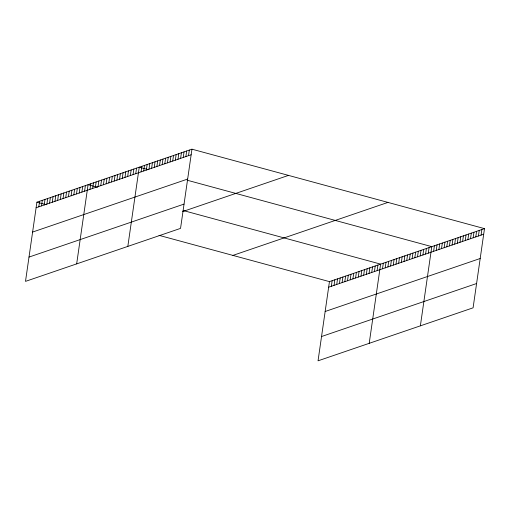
<?xml version="1.0" encoding="UTF-8"?>
<svg xmlns="http://www.w3.org/2000/svg" width="510" height="510" viewBox="0 0 510 510"><rect width="100%" height="100%" fill="white"/><g stroke="black" fill="none" stroke-linecap="round" stroke-linejoin="round"><path stroke-width="0.76" d="M191.958 149.181L36.911 202.177L25.5 281.373L180.546 228.378L191.958 149.181L484.5 228.627L473.089 307.823L318.042 360.819L329.454 281.622L484.5 228.627M38.798 206.843L39.608 201.259M41.495 205.919L42.298 200.334M44.185 205.001L44.988 199.416M46.882 204.083L47.685 198.498M49.572 203.159L50.375 197.574M52.262 202.24L53.072 196.656M54.959 201.322L55.762 195.732M57.649 200.398L58.459 194.814M60.346 199.48L61.149 193.896M63.036 198.556L63.839 192.971M65.733 197.638L66.536 192.053M68.423 196.72L69.226 191.129M71.113 195.795L71.923 190.211M73.81 194.877L74.613 189.293M76.5 193.953L77.303 188.369M79.197 193.035L80 187.451M81.887 192.117L82.69 186.526M84.577 191.193L85.387 185.608M76.666 263.887L88.077 184.69L97.512 187.253M89.964 189.35L90.774 183.766M92.661 188.432L93.464 182.848M95.351 187.514L96.154 181.93M98.047 186.59L98.851 181.005M100.738 185.672L101.541 180.087M103.428 184.754L104.238 179.163M106.125 183.829L106.928 178.245M108.815 182.911L109.618 177.327M111.511 181.987L112.315 176.403M114.202 181.069L115.005 175.485M116.892 180.151L117.702 174.56M119.589 179.227L120.392 173.642M122.279 178.309L123.088 172.724M124.975 177.384L125.779 171.8M127.666 176.466L128.469 170.882M130.362 175.548L131.166 169.964M133.053 174.624L133.856 169.04M135.743 173.706L136.552 168.121M127.831 246.4L139.243 167.197L147.951 169.562M141.072 171.883L141.882 166.298M143.712 170.984L144.515 165.399M146.344 170.085L147.148 164.494M148.984 169.18L149.787 163.595M151.617 168.281L152.42 162.696M154.256 167.382L155.059 161.791M156.889 166.477L157.692 160.892M159.522 165.578L160.331 159.993M162.161 164.679L162.964 159.088M164.794 163.774L165.603 158.189M167.433 162.875L168.236 157.29M170.066 161.976L170.875 156.385M172.705 161.071L173.508 155.486M175.338 160.172L176.141 154.587M177.977 159.273L178.78 153.682M180.61 158.368L181.413 152.783M183.249 157.469L184.053 151.884M185.882 156.57L186.685 150.986M188.515 155.665L189.325 150.08M331.341 286.288L332.144 280.698M334.037 285.364L334.84 279.78M336.728 284.446L337.531 278.862M339.418 283.522L340.227 277.937M342.114 282.604L342.918 277.019M344.805 281.686L345.614 276.095M347.501 280.761L348.304 275.177M350.192 279.843L350.995 274.259M352.888 278.919L353.691 273.334M355.578 278.001L356.382 272.416M358.269 277.083L359.078 271.492M360.965 276.159L361.768 270.574M363.656 275.241L364.459 269.656M366.352 274.316L367.155 268.732M369.042 273.398L369.846 267.814M371.733 272.48L372.542 266.896M374.429 271.556L375.233 265.971M377.119 270.638L377.929 265.053M369.208 343.332L380.619 264.129L183.166 210.509M382.506 268.795L383.31 263.211M385.203 267.877L386.006 262.293M387.893 266.953L388.697 261.369M390.583 266.035L391.393 260.451M393.28 265.117L394.083 259.526M395.97 264.193L396.774 258.608M398.667 263.275L399.47 257.69M401.357 262.35L402.161 256.766M404.047 261.432L404.857 255.848M406.744 260.514L407.547 254.93M409.434 259.59L410.244 254.005M412.131 258.672L412.934 253.087M414.821 257.754L415.625 252.163M417.518 256.83L418.321 251.245M420.208 255.912L421.011 250.327M422.898 254.987L423.708 249.403M425.595 254.069L426.398 248.485M428.285 253.151L429.089 247.56M420.374 325.839L431.785 246.642L187.151 180.208M433.615 251.328L434.418 245.743M436.254 250.429L437.057 244.838M438.887 249.524L439.69 243.939M441.52 248.625L442.329 243.04M444.159 247.726L444.962 242.135M446.792 246.821L447.601 241.236M449.431 245.922L450.234 240.337M452.064 245.023L452.874 239.432M454.703 244.118L455.506 238.533M457.336 243.219L458.139 237.634M459.975 242.32L460.779 236.729M462.608 241.415L463.411 235.83M465.247 240.516L466.051 234.931M467.88 239.617L468.684 234.026M470.513 238.712L471.323 233.127M473.152 237.813L473.956 232.228M475.785 236.914L476.595 231.323M478.425 236.009L479.228 230.424M481.058 235.11L481.867 229.525M36.108 207.761L191.154 154.766M32.608 232.056L187.654 179.061M29 257.085L184.046 204.089M182.599 211.593L288.494 175.395M232.917 255.402L387.963 202.406M328.65 287.206L483.697 234.211M325.15 311.495L480.197 258.5M321.542 336.53L476.589 283.528M36.911 202.177L46.346 204.739M159.031 235.339L329.454 281.622"/></g></svg>
